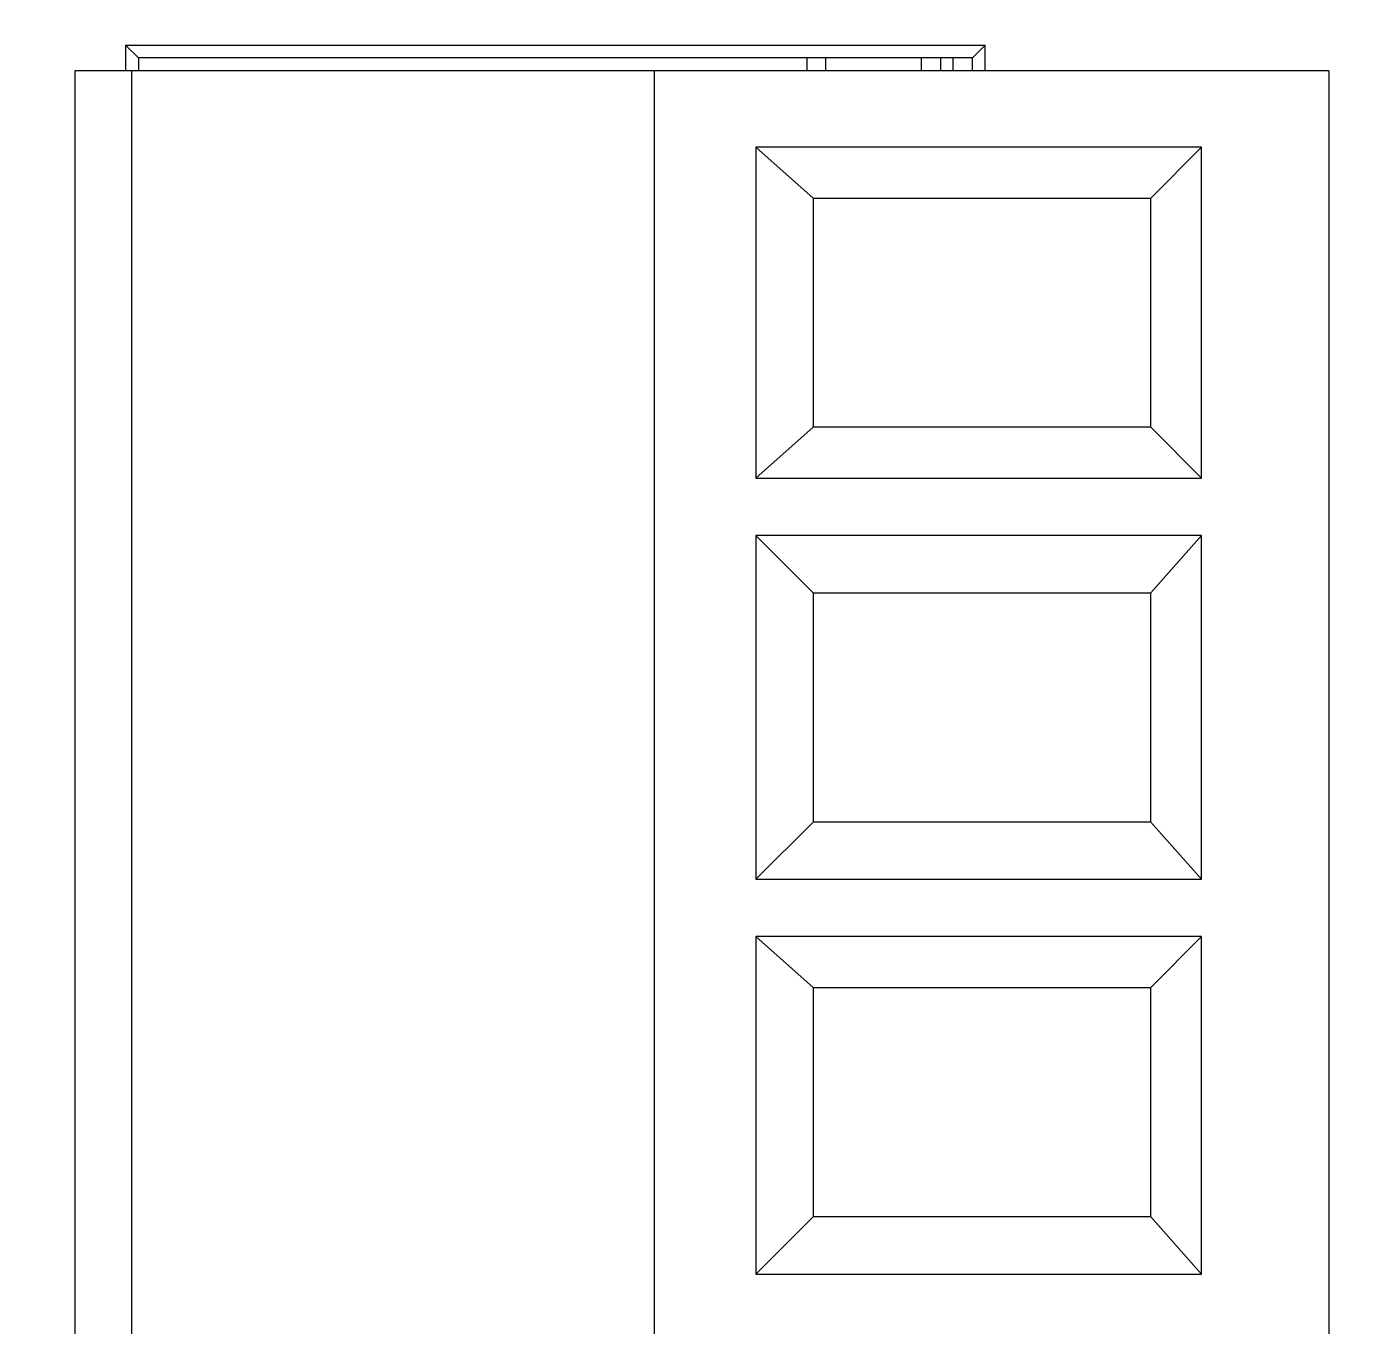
# Model space of a CAD drawing. Header units: millimetres. Extents: x -11 to 1219, y 0 to 1751.
# Drawn here: x 190.93 to 202.75, y 949.75 to 961.31 of the extents above; entities that cross this region are included whole.
import ezdxf

# ---------------------------------------------------------------- set-up
doc = ezdxf.new("R2010")
doc.units = ezdxf.units.MM
doc.header["$LTSCALE"] = 10
doc.layers.get('Defpoints').update_dxf_attribs({"linetype": 'CONTINUOUS'})
doc.layers.add('_MULTI_WIRE', color=9, linetype='CONTINUOUS')
doc.layers.add('PSYMS', color=7, linetype='CONTINUOUS')
doc.layers.add('PDF_Geometry', color=7, linetype='CONTINUOUS', true_color=0x151d1f)
doc.layers.get('_MULTI_WIRE').off()
doc.styles.get("Standard").update_dxf_attribs({"font": '', "width": 0.8})
doc.styles.get('Standard').set_extended_font_data('Meiryo UI')
doc.dimstyles.get("Standard").update_dxf_attribs({"dimtxt": 8, "dimasz": 2, "dimexe": 1.5, "dimexo": 1.5, "dimgap": 1.8, "dimtad": 1, "dimdec": 3, "dimdsep": 46, "dimtxsty": 'Standard', "dimcen": 0, "dimclrd": 4, "dimclre": 4, "dimclrt": 4, "dimadec": 0, "dimazin": 0, "dimtfac": 1, "dimtdec": 3, "dimtmove": 0, "dimatfit": 3, "dimfxl": 1, "dimtolj": 1, "dimtzin": 1, "dimarcsym": 0})

# ---------------------------------------------------------------- blocks, each defined once
blk = doc.blocks.new('DVP-28SWS211R')
at = {"layer": 'PDF_Geometry', "color": 7, "lineweight": 9, "true_color": 0xffffff}
for p, q in [((30.818, -3.569), (38.466, -3.569)), ((30.932, -3.682), (30.818, -3.569)), ((30.818, -3.569), (30.818, -3.796)), ((38.466, -3.569), (38.353, -3.682)), ((38.466, -3.796), (38.466, -3.569)), ((30.932, -3.682), (30.932, -3.796)), ((38.353, -3.682), (30.932, -3.682)), ((36.88, -3.682), (36.88, -3.796)), ((37.05, -3.796), (37.05, -3.682)), ((37.9, -3.796), (37.9, -3.682)), ((38.07, -3.682), (38.07, -3.796)), ((38.183, -3.796), (38.183, -3.682)), ((38.353, -3.796), (38.353, -3.682)), ((41.525, -3.796), (30.365, -3.796)), ((30.365, -3.796), (30.365, -36.257)), ((30.875, -36.257), (30.875, -3.796)), ((35.52, -3.796), (35.52, -36.257)), ((41.525, -3.796), (41.525, -36.257)), ((36.427, -4.475), (36.427, -7.421)), ((36.427, -4.475), (36.937, -4.929)), ((40.392, -4.475), (36.427, -4.475)), ((39.939, -4.929), (40.392, -4.475)), ((40.392, -7.421), (40.392, -4.475)), ((36.937, -4.929), (39.939, -4.929)), ((36.937, -4.929), (36.937, -6.968)), ((39.939, -6.968), (39.939, -4.929)), ((36.937, -6.968), (36.427, -7.421)), ((39.939, -6.968), (36.937, -6.968)), ((40.392, -7.421), (39.939, -6.968)), ((36.427, -7.421), (40.392, -7.421)), ((36.427, -7.931), (36.427, -10.99)), ((36.427, -7.931), (36.937, -8.441)), ((40.392, -7.931), (36.427, -7.931)), ((39.939, -8.441), (40.392, -7.931)), ((40.392, -10.99), (40.392, -7.931)), ((36.937, -8.441), (39.939, -8.441)), ((36.937, -8.441), (36.937, -10.48)), ((39.939, -10.481), (39.939, -8.441)), ((36.937, -10.481), (36.427, -10.99)), ((39.939, -10.481), (36.937, -10.481)), ((40.392, -10.99), (39.939, -10.481)), ((36.427, -10.99), (40.392, -10.99)), ((36.427, -11.5), (36.427, -14.503)), ((36.427, -11.5), (36.937, -11.953)), ((40.392, -11.5), (36.427, -11.5)), ((39.939, -11.953), (40.392, -11.5)), ((40.392, -14.503), (40.392, -11.5)), ((36.937, -11.953), (39.939, -11.953)), ((36.937, -11.953), (36.937, -13.993)), ((39.939, -13.993), (39.939, -11.953)), ((36.937, -13.993), (36.427, -14.503)), ((39.939, -13.993), (36.937, -13.993)), ((40.392, -14.503), (39.939, -13.993)), ((36.427, -14.503), (40.392, -14.503))]:
    blk.add_line(p, q, dxfattribs=at)
blk = doc.blocks.new('*D142')
at = {"layer": 'Defpoints', "color": 0, "transparency": 16777216}
for p in [(298.567, 984.72), (160.48, 964.259), (298.567, 960.355)]:
    blk.add_point(p, dxfattribs=at)
at = {"layer": 'PSYMS', "color": 4, "lineweight": -2, "transparency": 16777216}
for p, q in [((160.48, 965.759), (160.48, 986.22)), ((298.567, 961.855), (298.567, 986.22)), ((162.48, 984.72), (296.567, 984.72))]:
    blk.add_line(p, q, dxfattribs=at)
at = {"layer": 'PSYMS', "color": 4, "transparency": 16777216}
for points in [[(162.48, 985.053), (162.48, 984.387), (160.48, 984.72)], [(296.567, 985.053), (296.567, 984.387), (298.567, 984.72)]]:
    blk.add_solid(points, dxfattribs=at)
at = {"layer": 'PSYMS', "color": 4, "transparency": 16777216, "insert": (229.523, 990.52), "char_height": 8, "attachment_point": 5}
blk.add_mtext('\\A1;138.087', dxfattribs=at)

msp = doc.modelspace()

# ---------------------------------------------------------------- block references
at = {"layer": '_MULTI_WIRE'}
msp.add_blockref('DVP-28SWS211R', (160.9895, 964.712), dxfattribs=at)
msp.add_blockref('DVP-28SWS211R', (160.9895, 964.712), dxfattribs=at)

# ---------------------------------------------------------------- dimensions: what is measured, and where the dimension line sits
at = {"layer": 'PSYMS', "color": 7, "true_color": 0xffffff}
dim = msp.add_linear_dim(base=(298.5671, 984.71995), p1=(160.47964, 964.25871), p2=(298.5671, 960.35474), dimstyle='Standard', dxfattribs=at)
dim.commit()
dim.dimension.update_dxf_attribs({"geometry": '*D142', "text_midpoint": (229.52337, 990.51995)})

doc.saveas('drawing.dxf')
